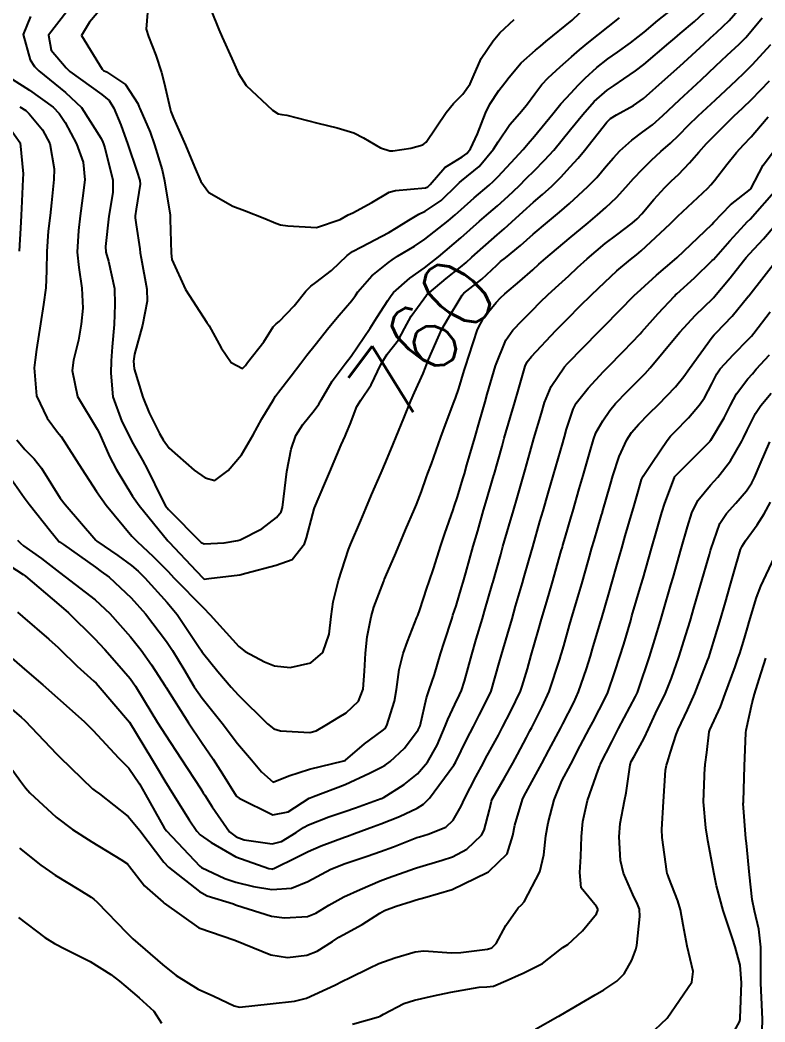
# Model space of a CAD drawing. Header units: metres. Extents: x 318500 to 325275, y 7408834 to 7428799.
# Drawn here: x 319714.2 to 319755.5, y 7411280 to 7411335.5 of the extents above; entities that cross this region are included whole.
import ezdxf
from ezdxf.enums import TextEntityAlignment as Align

# ---------------------------------------------------------------- set-up
doc = ezdxf.new("R2010")
doc.units = ezdxf.units.M
doc.header["$MEASUREMENT"] = 0
for name, color, linetype in [('Cotas', 45, 'Continuous'), ('Curvas de Nivel 1m', 11, 'Continuous'), ('Curvas de Nivel 5m', 15, 'Continuous')]:
    doc.layers.add(name, color=color, linetype=linetype)
doc.styles.add('Style-STANDARD', font='STANDARD.shx')

msp = doc.modelspace()

# ---------------------------------------------------------------- linework, layer by layer
at = {"layer": 'Curvas de Nivel 1m', "flags": 128}
for points, elevation in [([(319721.316, 7411336.632), (319721.179, 7411335.038), (319721.311, 7411334.632), (319721.727, 7411333.598), (319722.028, 7411332.621), (319722.176, 7411332.062), (319722.511, 7411330.613), (319722.555, 7411330.459), (319722.705, 7411330.09), (319723.355, 7411328.603), (319723.865, 7411327.405), (319724.217, 7411326.594), (319724.651, 7411325.975), (319725.984, 7411325.226), (319726.636, 7411324.977), (319727.766, 7411324.543), (319728.37, 7411324.276), (319728.627, 7411324.195), (319729.024, 7411324.128), (319730.625, 7411324.045), (319731.929, 7411324.491), (319732.38, 7411324.737), (319732.636, 7411324.862), (319733.679, 7411325.429), (319734.653, 7411325.997), (319735.003, 7411326.098), (319736.657, 7411326.235), (319736.791, 7411326.295), (319736.91, 7411326.426), (319737.725, 7411327.363), (319738.683, 7411327.953), (319738.947, 7411328.135), (319739.145, 7411328.393), (319739.535, 7411329.224), (319739.985, 7411330.381), (319740.226, 7411330.869), (319740.729, 7411331.627), (319741.053, 7411332.049), (319741.288, 7411332.365), (319741.954, 7411333.156), (319742.763, 7411333.866), (319743.029, 7411334.083), (319743.334, 7411334.342), (319744.782, 7411335.533), (319745.597, 7411336.308)], 756), ([(319714.78, 7411335.728), (319714.363, 7411334.726), (319714.749, 7411333.325), (319714.987, 7411332.96), (319715.229, 7411332.713), (319716.722, 7411331.522), (319717.592, 7411330.681), (319718.693, 7411328.976), (319718.789, 7411328.766), (319718.824, 7411328.668), (319718.893, 7411328.46), (319719.332, 7411326.66), (319719.334, 7411325.975), (319719.115, 7411324.663), (319718.929, 7411322.981), (319718.95, 7411322.665), (319719.088, 7411322.178), (319719.421, 7411320.657), (319719.447, 7411319.776), (319719.406, 7411318.657), (319719.305, 7411317.426), (319719.238, 7411316.659), (319719.218, 7411315.961), (319719.342, 7411314.657), (319719.831, 7411313.298), (319720.162, 7411312.645), (319720.263, 7411312.438), (319720.464, 7411312.059), (319720.979, 7411311.156), (319721.26, 7411310.628), (319722.042, 7411309), (319722.26, 7411308.612), (319722.417, 7411308.417), (319724.225, 7411306.592), (319724.389, 7411306.506), (319725.496, 7411306.573), (319726.255, 7411306.699), (319726.393, 7411306.741), (319727.59, 7411307.354), (319728.412, 7411307.972), (319728.66, 7411308.284), (319728.733, 7411308.527), (319728.912, 7411310.056), (319728.983, 7411310.525), (319729.218, 7411311.767), (319729.482, 7411312.52), (319729.869, 7411313.127), (319730.491, 7411313.892), (319730.75, 7411314.252), (319730.889, 7411314.504), (319731.485, 7411315.525), (319732.202, 7411316.485), (319732.534, 7411316.918), (319733.59, 7411318.464), (319733.971, 7411319.047), (319734.573, 7411319.999), (319734.75, 7411320.276), (319734.89, 7411320.447), (319735.79, 7411321.24), (319736.601, 7411321.815), (319736.955, 7411322.074), (319737.376, 7411322.419), (319738.621, 7411323.471), (319739.657, 7411324.385), (319740.174, 7411324.84), (319740.643, 7411325.244), (319741.241, 7411325.774), (319741.851, 7411326.358), (319742.254, 7411326.766), (319742.672, 7411327.18), (319743.26, 7411327.763), (319743.761, 7411328.334), (319744.702, 7411329.474), (319745.386, 7411330.31), (319746.008, 7411331.013), (319746.73, 7411331.654), (319747.107, 7411331.915), (319747.655, 7411332.281), (319748.3, 7411332.722), (319748.752, 7411333.063), (319750.139, 7411334.249), (319750.481, 7411334.538), (319750.778, 7411334.784), (319751.561, 7411335.455), (319752.376, 7411336.216)], 759), ([(319716.783, 7411336.015), (319715.772, 7411334.705), (319715.922, 7411333.867), (319716.743, 7411332.888), (319716.958, 7411332.688), (319718.721, 7411331.412), (319719.132, 7411331.08), (319719.398, 7411330.66), (319719.772, 7411329.725), (319720.171, 7411328.648), (319720.668, 7411327.166), (319720.831, 7411326.637), (319720.847, 7411326.447), (319720.636, 7411325.06), (319720.579, 7411324.692), (319720.571, 7411324.641), (319720.57, 7411324.582), (319720.626, 7411324.191), (319720.833, 7411322.858), (319720.856, 7411322.636), (319720.898, 7411322.343), (319721.218, 7411320.63), (319721.24, 7411319.96), (319720.982, 7411318.634), (319720.534, 7411317.019), (319720.483, 7411316.641), (319720.524, 7411316.214), (319721.006, 7411314.632), (319721.345, 7411313.769), (319721.919, 7411312.618), (319722.12, 7411312.269), (319722.462, 7411311.816), (319723.841, 7411310.596), (319724.444, 7411310.173), (319724.992, 7411310.032), (319725.728, 7411310.571), (319726.459, 7411311.448), (319727.116, 7411312.55), (319727.592, 7411313.435), (319728.248, 7411314.534), (319728.346, 7411314.688), (319728.506, 7411314.911), (319729.218, 7411315.825), (319729.747, 7411316.518), (319730.087, 7411316.962), (319730.54, 7411317.538), (319731.31, 7411318.499), (319731.875, 7411319.176), (319732.573, 7411319.998), (319732.772, 7411320.282), (319732.903, 7411320.475), (319733.686, 7411321.371), (319734.605, 7411322.098), (319734.812, 7411322.243), (319735.108, 7411322.445), (319736.042, 7411323.01), (319736.62, 7411323.403), (319737.915, 7411324.411), (319738.304, 7411324.736), (319738.64, 7411325.034), (319739.357, 7411325.682), (319740.183, 7411326.377), (319740.433, 7411326.604), (319740.667, 7411326.846), (319741.406, 7411327.636), (319742.065, 7411328.356), (319742.354, 7411328.693), (319742.697, 7411329.093), (319743.716, 7411330.335), (319744.159, 7411330.888), (319744.728, 7411331.511), (319745.125, 7411331.923), (319745.508, 7411332.308), (319746.147, 7411332.901), (319746.756, 7411333.384), (319747.289, 7411333.758), (319748.018, 7411334.278), (319748.449, 7411334.599), (319748.779, 7411334.871), (319749.54, 7411335.507), (319750.47, 7411336.245)], 758), ([(319718.786, 7411336.28), (319718.039, 7411335.416), (319717.601, 7411334.682), (319718.742, 7411332.82), (319718.82, 7411332.748), (319718.98, 7411332.666), (319720.041, 7411331.962), (319720.714, 7411330.91), (319720.788, 7411330.716), (319720.824, 7411330.638), (319721.396, 7411329.328), (319721.647, 7411328.626), (319722.06, 7411327.228), (319722.207, 7411326.617), (319722.511, 7411324.733), (319722.521, 7411324.612), (319722.52, 7411324.503), (319722.564, 7411322.611), (319722.605, 7411322.265), (319723.36, 7411320.602), (319724.553, 7411318.781), (319724.681, 7411318.588), (319725.338, 7411317.378), (319725.899, 7411316.569), (319726.525, 7411316.233), (319726.694, 7411316.391), (319726.804, 7411316.556), (319727.701, 7411317.702), (319728.221, 7411318.535), (319728.384, 7411318.701), (319728.555, 7411318.836), (319729.382, 7411319.708), (319730.032, 7411320.515), (319730.301, 7411320.796), (319730.587, 7411320.986), (319731.445, 7411321.65), (319732.317, 7411322.484), (319732.612, 7411322.703), (319733.112, 7411322.969), (319734.623, 7411323.768), (319735.058, 7411324.014), (319735.731, 7411324.439), (319736.297, 7411324.771), (319736.638, 7411324.941), (319737.522, 7411325.542), (319738.414, 7411326.404), (319738.537, 7411326.526), (319738.663, 7411326.618), (319739.641, 7411327.42), (319740.435, 7411328.374), (319740.694, 7411328.788), (319741.326, 7411329.742), (319741.862, 7411330.358), (319742.261, 7411330.811), (319742.726, 7411331.447), (319743.114, 7411331.965), (319743.453, 7411332.339), (319744.127, 7411332.951), (319744.758, 7411333.501), (319745.194, 7411333.883), (319745.701, 7411334.306), (319746.783, 7411335.167), (319747.414, 7411335.66)], 757), ([(319714.183, 7411330.728), (319714.507, 7411330.522), (319714.706, 7411330.34), (319715.447, 7411329.459), (319715.839, 7411328.703), (319716.081, 7411327.287), (319716.065, 7411326.699), (319715.932, 7411325.409), (319715.858, 7411324.702), (319715.76, 7411323.841), (319715.671, 7411322.704), (319715.661, 7411321.637), (319715.615, 7411320.704), (319715.489, 7411319.783), (319715.33, 7411318.708), (319715.107, 7411317.282), (319715.027, 7411316.713), (319714.976, 7411316.26), (319715.105, 7411314.711), (319715.7, 7411313.483), (319716.275, 7411312.693), (319716.365, 7411312.588), (319716.468, 7411312.452), (319717.616, 7411310.678), (319718.431, 7411309.42), (319718.971, 7411308.662), (319720.394, 7411306.932), (319720.682, 7411306.636), (319721.566, 7411305.806), (319722.374, 7411304.997), (319722.742, 7411304.606), (319724.346, 7411302.981), (319724.729, 7411302.584), (319726.314, 7411300.826), (319726.663, 7411300.555), (319727.747, 7411299.98), (319728.302, 7411299.751), (319729.16, 7411299.663), (319730.304, 7411299.912), (319730.976, 7411300.5), (319731.32, 7411301.5), (319731.427, 7411302.494), (319731.548, 7411303.296), (319731.83, 7411304.488), (319732.387, 7411306.193), (319732.502, 7411306.478), (319733.073, 7411307.807), (319733.348, 7411308.466), (319733.66, 7411309.233), (319734.194, 7411310.454), (319734.456, 7411311.056), (319734.869, 7411312.043), (319735.034, 7411312.444), (319735.453, 7411313.472), (319735.854, 7411314.436), (319736.051, 7411314.891), (319736.523, 7411315.949), (319736.664, 7411316.292), (319736.715, 7411316.427), (319736.828, 7411316.721), (319737.561, 7411318.415), (319737.935, 7411319.033), (319738.576, 7411320.108), (319738.682, 7411320.295), (319738.783, 7411320.397), (319739.789, 7411321.185), (319740.604, 7411321.949), (319740.82, 7411322.154), (319741.085, 7411322.365), (319741.931, 7411323.043), (319742.623, 7411323.662), (319743.41, 7411324.338), (319744.083, 7411324.883), (319744.646, 7411325.374), (319745.142, 7411325.823), (319745.663, 7411326.305), (319746.15, 7411326.815), (319746.677, 7411327.433), (319747.074, 7411327.896), (319747.432, 7411328.283), (319748.086, 7411328.886), (319748.706, 7411329.333), (319749.239, 7411329.735), (319749.804, 7411330.254), (319750.729, 7411331.11), (319751.931, 7411332.222), (319752.752, 7411332.992), (319753.377, 7411333.588), (319754.031, 7411334.197), (319754.402, 7411334.567), (319754.782, 7411335.011), (319755.309, 7411335.665)], 761), ([(319714.016, 7411312.277), (319714.46, 7411311.741), (319714.969, 7411311.226), (319715.375, 7411310.706), (319716.425, 7411309.05), (319716.692, 7411308.687), (319718.391, 7411306.724), (319718.45, 7411306.669), (319719.605, 7411305.875), (319720.377, 7411305.316), (319720.745, 7411305.006), (319721.108, 7411304.629), (319722.35, 7411303.27), (319722.896, 7411302.604), (319724.127, 7411300.777), (319724.246, 7411300.591), (319724.27, 7411300.551), (319724.309, 7411300.491), (319725.158, 7411299.436), (319725.888, 7411298.566), (319726.284, 7411298.144), (319727.906, 7411296.535), (319728.256, 7411296.267), (319728.634, 7411296.147), (319730.253, 7411296.065), (319730.604, 7411296.155), (319731.201, 7411296.496), (319731.851, 7411296.901), (319732.27, 7411297.144), (319732.946, 7411297.804), (319733.198, 7411298.466), (319733.288, 7411299.453), (319733.341, 7411300.465), (319733.429, 7411301.358), (319733.641, 7411302.46), (319733.796, 7411303.01), (319734.344, 7411304.45), (319734.371, 7411304.517), (319734.953, 7411305.875), (319735.193, 7411306.442), (319735.549, 7411307.292), (319736.043, 7411308.434), (319736.156, 7411308.701), (319736.435, 7411309.406), (319736.701, 7411310.171), (319736.792, 7411310.425), (319736.983, 7411310.95), (319737.5, 7411312.415), (319737.761, 7411313.13), (319738.248, 7411314.404), (319738.32, 7411314.586), (319738.511, 7411315.126), (319738.81, 7411316.112), (319738.896, 7411316.395), (319739.056, 7411316.913), (319739.543, 7411318.385), (319739.887, 7411319.053), (319740.573, 7411319.886), (319740.808, 7411320.136), (319741.062, 7411320.365), (319741.882, 7411321.065), (319742.6, 7411321.692), (319742.946, 7411322.003), (319743.329, 7411322.339), (319744.621, 7411323.431), (319745.678, 7411324.304), (319746.192, 7411324.742), (319746.643, 7411325.142), (319747.235, 7411325.701), (319747.758, 7411326.279), (319748.181, 7411326.761), (319748.675, 7411327.278), (319749.173, 7411327.772), (319749.697, 7411328.255), (319750.228, 7411328.716), (319750.704, 7411329.161), (319751.239, 7411329.705), (319751.768, 7411330.224), (319752.729, 7411331.122), (319753.296, 7411331.642), (319753.884, 7411332.199), (319754.324, 7411332.616), (319754.753, 7411333.044), (319755.798, 7411334.175)], 762), ([(319713.259, 7411310.738), (319714.425, 7411309.078), (319714.694, 7411308.716), (319715.898, 7411307.198), (319716.307, 7411306.691), (319716.351, 7411306.652), (319716.389, 7411306.623), (319716.601, 7411306.474), (319718.375, 7411305.214), (319718.697, 7411304.989), (319719.127, 7411304.659), (319720.353, 7411303.521), (319721.152, 7411302.628), (319722.317, 7411301.104), (319722.649, 7411300.607), (319723.266, 7411299.566), (319723.841, 7411298.594), (319724.281, 7411297.966), (319725.394, 7411296.573), (319726.243, 7411295.457), (319727.028, 7411294.548), (319727.567, 7411293.883), (319728.218, 7411293.314), (319729.09, 7411293.653), (319730.225, 7411294.026), (319732.126, 7411294.482), (319732.198, 7411294.513), (319732.231, 7411294.533), (319733.281, 7411295.428), (319734.255, 7411296.149), (319734.417, 7411296.289), (319734.514, 7411296.447), (319734.934, 7411297.79), (319735.058, 7411298.442), (319735.193, 7411299.549), (319735.414, 7411300.439), (319735.654, 7411301.103), (319736.18, 7411302.432), (319736.228, 7411302.544), (319736.346, 7411302.86), (319736.737, 7411304.052), (319736.857, 7411304.423), (319737.095, 7411305.137), (319737.503, 7411306.413), (319737.727, 7411307.083), (319738.19, 7411308.403), (319738.251, 7411308.574), (319738.431, 7411309.112), (319738.73, 7411310.112), (319738.814, 7411310.395), (319738.956, 7411310.893), (319739.388, 7411312.386), (319739.631, 7411313.234), (319739.959, 7411314.378), (319740.081, 7411314.802), (319740.53, 7411316.37), (319741.108, 7411317.801), (319741.493, 7411318.361), (319742.019, 7411318.895), (319742.567, 7411319.451), (319743.013, 7411319.904), (319743.46, 7411320.337), (319744.047, 7411320.869), (319744.596, 7411321.367), (319745.09, 7411321.826), (319745.611, 7411322.305), (319746.619, 7411323.147), (319747.267, 7411323.64), (319748.114, 7411324.275), (319748.388, 7411324.518), (319748.638, 7411324.798), (319749.31, 7411325.6), (319749.92, 7411326.251), (319750.292, 7411326.619), (319750.671, 7411326.981), (319751.293, 7411327.619), (319751.802, 7411328.223), (319752.22, 7411328.695), (319752.704, 7411329.175), (319753.23, 7411329.687), (319753.75, 7411330.2), (319754.249, 7411330.67), (319754.73, 7411331.141), (319755.724, 7411332.175)], 763), ([(319714.058, 7411306.725), (319714.211, 7411306.545), (319714.387, 7411306.408), (319715.375, 7411305.7), (319716.372, 7411304.931), (319716.691, 7411304.687), (319718.351, 7411303.413), (319719.172, 7411302.658), (319720.321, 7411301.369), (319720.906, 7411300.631), (319721.487, 7411299.807), (319722.258, 7411298.61), (319722.289, 7411298.559), (319723.533, 7411296.597), (319724.244, 7411295.531), (319724.887, 7411294.58), (319725.417, 7411293.767), (319726.177, 7411292.56), (319726.209, 7411292.522), (319726.339, 7411292.427), (319728.195, 7411291.503), (319729.051, 7411291.668), (319730.209, 7411292.417), (319730.273, 7411292.445), (319730.449, 7411292.506), (319732.217, 7411293.175), (319733.564, 7411293.8), (319734.227, 7411294.135), (319734.427, 7411294.249), (319734.696, 7411294.445), (319735.49, 7411295.188), (319736.257, 7411296.208), (319736.336, 7411296.351), (319736.364, 7411296.428), (319736.722, 7411297.985), (319736.861, 7411298.421), (319737.153, 7411299.272), (319737.494, 7411300.412), (319737.689, 7411301.04), (319738.129, 7411302.403), (319738.182, 7411302.562), (319738.35, 7411303.077), (319738.663, 7411304.098), (319738.745, 7411304.394), (319738.894, 7411304.911), (319739.309, 7411306.386), (319739.551, 7411307.234), (319739.879, 7411308.378), (319740.002, 7411308.801), (319740.449, 7411310.317), (319740.464, 7411310.356), (319740.906, 7411311.925), (319741.026, 7411312.364), (319741.355, 7411313.494), (319741.605, 7411314.359), (319741.81, 7411315.058), (319742.187, 7411316.353), (319742.295, 7411316.59), (319742.535, 7411316.899), (319743.886, 7411318.33), (319744.213, 7411318.667), (319744.561, 7411319.02), (319745.208, 7411319.673), (319745.85, 7411320.301), (319746.222, 7411320.659), (319746.591, 7411321.011), (319747.252, 7411321.632), (319748.026, 7411322.276), (319748.357, 7411322.529), (319748.615, 7411322.739), (319750.222, 7411324.246), (319750.423, 7411324.454), (319750.636, 7411324.673), (319752.298, 7411326.215), (319752.473, 7411326.403), (319752.666, 7411326.636), (319753.355, 7411327.528), (319753.886, 7411328.198), (319754.273, 7411328.617), (319754.703, 7411329.063), (319755.225, 7411329.67), (319755.649, 7411330.176)], 764), ([(319713.581, 7411329.619), (319714.199, 7411328.727), (319714.369, 7411327.02), (319714.352, 7411326.725), (319714.271, 7411325.09), (319714.255, 7411324.726), (319714.245, 7411324.345), (319714.152, 7411322.727)], 762), ([(319714.045, 7411302.724), (319714.337, 7411302.495), (319715.787, 7411301.229), (319716.311, 7411300.763), (319716.387, 7411300.689), (319717.351, 7411299.73), (319718.292, 7411298.909), (319718.416, 7411298.792), (319718.521, 7411298.667), (319720.26, 7411296.64), (319721.483, 7411294.621), (319721.76, 7411294.151), (319722.218, 7411293.375), (319722.692, 7411292.605), (319723.562, 7411291.223), (319723.991, 7411290.592), (319724.177, 7411290.398), (319724.787, 7411289.964), (319726.159, 7411289.174), (319727.988, 7411288.532), (319728.119, 7411288.499), (319728.15, 7411288.495), (319728.181, 7411288.498), (319728.253, 7411288.529), (319729.527, 7411289.149), (319730.164, 7411289.472), (319730.888, 7411289.781), (319732.177, 7411290.267), (319732.332, 7411290.324), (319732.728, 7411290.472), (319733.787, 7411290.855), (319734.188, 7411290.991), (319735.228, 7411291.406), (319736.202, 7411291.868), (319736.549, 7411292.081), (319736.879, 7411292.42), (319738.229, 7411294.252), (319738.318, 7411294.399), (319738.956, 7411295.683), (319739.315, 7411296.384), (319739.631, 7411297.018), (319740.29, 7411298.338), (319740.301, 7411298.358), (319740.746, 7411299.925), (319740.87, 7411300.364), (319741.201, 7411301.487), (319741.453, 7411302.359), (319741.653, 7411303.054), (319742.025, 7411304.353), (319742.104, 7411304.621), (319742.382, 7411305.591), (319742.6, 7411306.347), (319743.003, 7411307.749), (319743.171, 7411308.339), (319743.454, 7411309.315), (319743.744, 7411310.331), (319744.263, 7411312.118), (319744.322, 7411312.322), (319744.355, 7411312.438), (319744.478, 7411312.859), (319744.839, 7411313.971), (319745.016, 7411314.312), (319745.672, 7411315.143), (319746.527, 7411316.065), (319746.637, 7411316.18), (319746.744, 7411316.288), (319747.623, 7411317.195), (319748.549, 7411318.155), (319748.653, 7411318.268), (319749.544, 7411319.276), (319750.451, 7411320.242), (319750.517, 7411320.305), (319750.582, 7411320.362), (319751.57, 7411321.251), (319752.55, 7411322.211), (319752.611, 7411322.276), (319753.522, 7411323.306), (319754.326, 7411324.193), (319754.484, 7411324.349), (319754.643, 7411324.511), (319756.099, 7411326.168)], 766), ([(319713.746, 7411300.17), (319714.3, 7411299.692), (319714.825, 7411299.242), (319715.455, 7411298.703), (319716.279, 7411297.986), (319717.756, 7411296.675), (319718.253, 7411296.175), (319719.642, 7411294.649), (319719.949, 7411294.366), (319720.224, 7411294.081), (319720.809, 7411293.224), (319721.152, 7411292.626), (319722.182, 7411290.774), (319722.301, 7411290.609), (319724.151, 7411288.662), (319724.243, 7411288.589), (319725.545, 7411287.97), (319726.142, 7411287.762), (319727.125, 7411287.531), (319728.138, 7411287.364), (319729.227, 7411287.432), (319730.143, 7411287.812), (319731.417, 7411288.491), (319731.938, 7411288.699), (319732.154, 7411288.775), (319733.421, 7411289.201), (319734.165, 7411289.469), (319734.879, 7411289.734), (319736.177, 7411290.239), (319736.319, 7411290.287), (319736.805, 7411290.421), (319737.779, 7411290.814), (319738.192, 7411291.201), (319738.627, 7411291.971), (319738.827, 7411292.391), (319739.44, 7411293.599), (319739.866, 7411294.375), (319739.992, 7411294.615), (319740.241, 7411295.078), (319740.701, 7411295.918), (319740.931, 7411296.363), (319741.383, 7411297.249), (319741.92, 7411298.354), (319742.024, 7411298.621), (319742.302, 7411299.591), (319742.52, 7411300.347), (319742.923, 7411301.749), (319743.091, 7411302.339), (319743.376, 7411303.313), (319743.669, 7411304.331), (319744.183, 7411306.118), (319744.243, 7411306.322), (319744.275, 7411306.438), (319744.398, 7411306.859), (319744.727, 7411308.003), (319744.817, 7411308.314), (319745.179, 7411309.569), (319745.391, 7411310.306), (319745.758, 7411311.596), (319745.962, 7411312.298), (319746.105, 7411312.666), (319746.486, 7411313.336), (319746.874, 7411313.907), (319747.192, 7411314.283), (319747.839, 7411314.948), (319748.521, 7411315.645), (319748.831, 7411315.96), (319749.11, 7411316.261), (319750.548, 7411317.993), (319750.754, 7411318.237), (319751.611, 7411319.177), (319752.578, 7411320.109), (319752.631, 7411320.158), (319752.673, 7411320.209), (319753.546, 7411321.25), (319754.279, 7411322.193), (319754.43, 7411322.375), (319754.616, 7411322.577), (319755.387, 7411323.42), (319756.028, 7411324.169)], 767), ([(319713.118, 7411297.896), (319714.263, 7411296.914), (319714.467, 7411296.717), (319716.233, 7411294.859), (319716.401, 7411294.688), (319718.213, 7411292.944), (319718.363, 7411292.82), (319718.596, 7411292.664), (319720.191, 7411291.405), (319720.828, 7411290.63), (319722.154, 7411288.876), (319722.414, 7411288.607), (319724.137, 7411287.244), (319724.565, 7411287.014), (319726.013, 7411286.562), (319726.129, 7411286.521), (319726.196, 7411286.492), (319728.12, 7411285.885), (319728.846, 7411285.795), (319730.12, 7411285.875), (319730.582, 7411286.045), (319731.304, 7411286.492), (319732.135, 7411286.948), (319733.042, 7411287.369), (319734.144, 7411287.84), (319734.583, 7411288.009), (319735.789, 7411288.434), (319736.056, 7411288.526), (319736.152, 7411288.561), (319737.586, 7411288.981), (319738.162, 7411289.173), (319738.954, 7411289.602), (319739.76, 7411290.376), (319739.905, 7411290.653), (319740.201, 7411291.777), (319740.314, 7411292.264), (319740.357, 7411292.369), (319741.031, 7411293.552), (319741.491, 7411294.357), (319741.752, 7411294.84), (319742.251, 7411295.779), (319742.448, 7411296.156), (319742.546, 7411296.346), (319743.13, 7411297.485), (319743.508, 7411298.332), (319744.101, 7411300.116), (319744.163, 7411300.322), (319744.195, 7411300.438), (319744.318, 7411300.859), (319744.647, 7411302.003), (319744.738, 7411302.314), (319745.105, 7411303.562), (319745.321, 7411304.306), (319745.685, 7411305.602), (319745.884, 7411306.298), (319745.997, 7411306.695), (319746.417, 7411308.11), (319746.459, 7411308.25), (319746.47, 7411308.289), (319746.908, 7411309.82), (319747.04, 7411310.284), (319747.391, 7411311.35), (319747.81, 7411312.277), (319748.072, 7411312.678), (319748.483, 7411313.143), (319749.041, 7411313.712), (319749.584, 7411314.254), (319750.04, 7411314.714), (319750.514, 7411315.204), (319750.977, 7411315.779), (319751.288, 7411316.229), (319752.548, 7411317.966), (319752.657, 7411318.101), (319752.767, 7411318.208), (319753.643, 7411319.125), (319754.526, 7411320.191), (319754.549, 7411320.222), (319754.581, 7411320.261), (319755.428, 7411321.347), (319756.074, 7411322.168)], 768), ([(319713.649, 7411294.153), (319714.216, 7411293.363), (319714.49, 7411292.993), (319714.743, 7411292.712), (319716.19, 7411291.378), (319717.106, 7411290.681), (319718.17, 7411289.998), (319719.773, 7411289.029), (319720.152, 7411288.775), (319720.268, 7411288.638), (319721.085, 7411287.571), (319722.13, 7411286.657), (319722.186, 7411286.609), (319724.11, 7411285.231), (319726.1, 7411284.56), (319728.088, 7411283.739), (319729.014, 7411283.592), (319730.088, 7411283.716), (319730.653, 7411283.94), (319731.499, 7411284.489), (319731.865, 7411284.722), (319732.106, 7411284.855), (319733.157, 7411285.422), (319734.124, 7411286.043), (319734.385, 7411286.189), (319735.033, 7411286.441), (319735.865, 7411286.701), (319736.134, 7411286.783), (319736.63, 7411286.917), (319738.14, 7411287.361), (319740.084, 7411288.306), (319740.15, 7411288.341), (319740.168, 7411288.352), (319740.195, 7411288.37), (319741.18, 7411289.345), (319741.501, 7411290.357), (319741.612, 7411290.933), (319742.025, 7411292.352), (319742.083, 7411292.479), (319742.214, 7411292.715), (319743.103, 7411294.337), (319743.496, 7411295.076), (319744.149, 7411296.322), (319744.187, 7411296.396), (319744.263, 7411296.541), (319744.877, 7411297.715), (319745.145, 7411298.307), (319745.584, 7411299.582), (319745.801, 7411300.298), (319745.917, 7411300.695), (319746.337, 7411302.11), (319746.378, 7411302.251), (319746.39, 7411302.289), (319746.831, 7411303.817), (319746.964, 7411304.284), (319747.278, 7411305.384), (319747.534, 7411306.279), (319747.727, 7411306.949), (319748.109, 7411308.273), (319748.179, 7411308.517), (319748.437, 7411309.419), (319748.634, 7411310.08), (319748.722, 7411310.266), (319749.236, 7411311.036), (319750.049, 7411312.246), (319750.243, 7411312.474), (319750.477, 7411312.712), (319751.223, 7411313.495), (319751.847, 7411314.22), (319752.115, 7411314.606), (319752.517, 7411315.376), (319752.799, 7411315.934), (319752.989, 7411316.205), (319753.727, 7411317.009), (319754.555, 7411317.851), (319754.718, 7411318.027), (319754.855, 7411318.186), (319755.765, 7411319.365)], 769), ([(319732.618, 7411279.894), (319734.048, 7411280.311), (319734.149, 7411280.348), (319734.332, 7411280.447), (319735.452, 7411281.04), (319736.058, 7411281.235), (319737.111, 7411281.465), (319738.063, 7411281.681), (319739.634, 7411281.945), (319740.066, 7411281.968), (319740.426, 7411282.007), (319741.245, 7411282.358), (319741.807, 7411282.62), (319742.076, 7411282.735), (319743.149, 7411283.269), (319744.095, 7411284.013), (319744.272, 7411284.143), (319744.537, 7411284.313), (319745.35, 7411285.063), (319746.126, 7411286.021), (319746.207, 7411286.211), (319746.203, 7411286.289), (319746.131, 7411286.414), (319745.293, 7411287.454), (319745.219, 7411288.304), (319745.275, 7411289.192), (319745.295, 7411290.303), (319745.369, 7411291.126), (319745.629, 7411292.299), (319746.227, 7411293.982), (319746.312, 7411294.206), (319746.346, 7411294.289), (319746.985, 7411295.547), (319747.362, 7411296.279), (319747.671, 7411296.874), (319748.287, 7411298.049), (319748.363, 7411298.195), (319748.397, 7411298.268), (319748.459, 7411298.435), (319749.065, 7411300.259), (319749.365, 7411301.214), (319749.677, 7411302.25), (319749.831, 7411302.765), (319750.253, 7411304.242), (319750.374, 7411304.655), (319750.82, 7411306.234), (319751.176, 7411307.461), (319751.408, 7411308.225), (319751.741, 7411308.909), (319752.443, 7411309.76), (319752.662, 7411309.993), (319752.86, 7411310.206), (319753.554, 7411311.104), (319754.188, 7411312.193), (319754.281, 7411312.384), (319754.479, 7411312.808), (319754.936, 7411313.74), (319755.232, 7411314.179), (319755.815, 7411314.866)], 771), ([(319742.748, 7411279.631), (319743.998, 7411280.321), (319744.05, 7411280.352), (319744.14, 7411280.408), (319746.062, 7411281.528), (319746.545, 7411281.806), (319747.266, 7411282.278), (319747.664, 7411282.687), (319748.088, 7411283.438), (319748.322, 7411284.041), (319748.368, 7411284.266), (319748.53, 7411285.858), (319748.508, 7411286.264), (319748.413, 7411286.546), (319748.138, 7411287.091), (319747.623, 7411288.275), (319747.469, 7411288.968), (319747.398, 7411290.278), (319747.447, 7411291.022), (319747.688, 7411292.275), (319747.771, 7411292.718), (319748.002, 7411294.272), (319748.059, 7411294.445), (319748.238, 7411294.772), (319748.772, 7411295.743), (319749.009, 7411296.259), (319749.41, 7411297.115), (319749.962, 7411298.245), (319750.298, 7411299.071), (319750.702, 7411300.234), (319751.092, 7411301.465), (319751.32, 7411302.225), (319751.55, 7411303.024), (319751.896, 7411304.217), (319752.387, 7411305.92), (319752.453, 7411306.146), (319752.471, 7411306.209), (319752.976, 7411307.64), (319753.339, 7411308.201), (319753.858, 7411308.766), (319754.439, 7411309.443), (319754.742, 7411309.889), (319754.893, 7411310.183), (319755.211, 7411310.932), (319755.739, 7411312.171)], 772), ([(319749.025, 7411279.265), (319750.05, 7411280.24), (319751.412, 7411282.22), (319751.483, 7411282.815), (319751.151, 7411284.224), (319750.941, 7411285.404), (319750.785, 7411286.23), (319750.639, 7411286.736), (319750.148, 7411288.006), (319750.081, 7411288.173), (319750.055, 7411288.241), (319750.029, 7411288.365), (319749.765, 7411290.246), (319749.756, 7411290.677), (319749.84, 7411292.246), (319749.953, 7411293.97), (319750.006, 7411294.243), (319750.061, 7411294.414), (319750.241, 7411294.962), (319750.544, 7411295.948), (319750.651, 7411296.234), (319751.184, 7411297.319), (319751.589, 7411298.221), (319752.309, 7411300.078), (319752.355, 7411300.21), (319752.816, 7411301.722), (319752.961, 7411302.204), (319753.273, 7411303.284), (319753.542, 7411304.198), (319753.728, 7411304.845), (319754.11, 7411306.193), (319754.196, 7411306.389), (319754.397, 7411306.683), (319755.034, 7411307.558), (319755.422, 7411308.175), (319755.779, 7411308.82)], 773), ([(319753.392, 7411278.834), (319754.048, 7411280.027), (319754.085, 7411280.154), (319754.087, 7411280.189), (319754.089, 7411280.228), (319754.167, 7411282.189), (319754.085, 7411283.172), (319753.811, 7411284.193), (319753.662, 7411284.639), (319753.156, 7411286.2), (319752.787, 7411287.56), (319752.653, 7411288.205), (319752.306, 7411290.08), (319752.281, 7411290.209), (319752.188, 7411290.771), (319752.071, 7411292.212), (319752.134, 7411294.116), (319752.15, 7411294.211), (319752.158, 7411294.284), (319752.241, 7411294.947), (319752.372, 7411296.095), (319752.411, 7411296.208), (319752.998, 7411297.484), (319753.27, 7411298.2), (319753.808, 7411299.698), (319753.992, 7411300.193), (319754.073, 7411300.434), (319754.327, 7411301.291), (319754.534, 7411301.99), (319754.595, 7411302.186), (319755.001, 7411303.54), (319755.24, 7411304.177), (319755.988, 7411305.768)], 774), ([(319714.116, 7411285.819), (319715.563, 7411284.698), (319716.095, 7411284.366), (319716.722, 7411284.053), (319718.08, 7411283.367), (319719.231, 7411282.653), (319719.708, 7411282.287), (319720.063, 7411281.989), (319720.791, 7411281.363), (319721.607, 7411280.617), (319722.04, 7411279.949)], 771)]:
    msp.add_lwpolyline(points, dxfattribs=dict(at, elevation=elevation))
at = {"layer": 'Curvas de Nivel 5m', "flags": 128}
for points, elevation in [([(319712.982, 7411332.746), (319714.724, 7411331.647), (319716.038, 7411330.7), (319716.367, 7411330.355), (319716.702, 7411329.858), (319717.331, 7411328.684), (319717.688, 7411327.666), (319717.777, 7411326.679), (319717.658, 7411325.667), (319717.524, 7411324.681), (319717.427, 7411323.876), (319717.359, 7411322.683), (319717.45, 7411321.828), (319717.62, 7411320.68), (319717.669, 7411319.574), (319717.589, 7411318.68), (319717.426, 7411317.797), (319717.161, 7411316.684), (319717.083, 7411316.123), (319717.37, 7411314.681), (319718.473, 7411312.869), (319718.582, 7411312.668), (319719.157, 7411311.36), (319719.527, 7411310.654), (319720.428, 7411309.153), (319720.791, 7411308.634), (319722.391, 7411306.685), (319722.458, 7411306.609), (319723.952, 7411305.016), (319724.352, 7411304.59), (319724.37, 7411304.575), (319724.405, 7411304.554), (319724.664, 7411304.586), (319726.372, 7411304.805), (319726.71, 7411304.891), (319728.378, 7411305.328), (319729.264, 7411305.638), (319729.953, 7411306.514), (319730.07, 7411306.838), (319730.415, 7411308.181), (319730.484, 7411308.444), (319730.507, 7411308.509), (319731.083, 7411309.858), (319731.353, 7411310.496), (319731.978, 7411312.001), (319732.209, 7411312.484), (319732.291, 7411312.665), (319732.48, 7411313.152), (319732.851, 7411314.118), (319733.073, 7411314.471), (319733.65, 7411315.325), (319734.187, 7411316.455), (319734.536, 7411317.016), (319735.168, 7411317.819), (319735.489, 7411318.441), (319735.863, 7411319.134), (319736.575, 7411320.097), (319736.72, 7411320.285), (319736.86, 7411320.426), (319737.796, 7411321.207), (319738.602, 7411321.845), (319738.906, 7411322.095), (319739.23, 7411322.391), (319740.623, 7411323.627), (319741.02, 7411323.973), (319741.452, 7411324.362), (319742.067, 7411324.928), (319742.646, 7411325.441), (319743.135, 7411325.86), (319743.663, 7411326.335), (319744.16, 7411326.835), (319744.676, 7411327.399), (319745.113, 7411327.884), (319745.469, 7411328.308), (319746.706, 7411329.884), (319746.913, 7411330.083), (319747.24, 7411330.285), (319748.193, 7411330.807), (319748.729, 7411331.191), (319749.941, 7411332.252), (319750.751, 7411332.982), (319752.095, 7411334.22), (319752.449, 7411334.541), (319752.779, 7411334.837), (319753.479, 7411335.514), (319754.069, 7411336.197)], 760), ([(319724.785, 7411336.06), (319725.201, 7411335.01), (319725.39, 7411334.581), (319725.92, 7411333.405), (319726.297, 7411332.567), (319726.73, 7411331.91), (319728.183, 7411330.538), (319728.505, 7411330.33), (319728.708, 7411330.303), (319728.971, 7411330.264), (319730.703, 7411329.813), (319731.771, 7411329.564), (319732.698, 7411329.277), (319733.228, 7411329.005), (319734.17, 7411328.458), (319734.688, 7411328.29), (319734.856, 7411328.28), (319735.843, 7411328.438), (319736.51, 7411328.613), (319736.693, 7411328.769), (319737.797, 7411330.414), (319738.205, 7411330.92), (319738.725, 7411331.429), (319739.128, 7411332.001), (319739.306, 7411332.392), (319739.742, 7411333.398), (319740.401, 7411334.376), (319740.775, 7411334.829), (319741.573, 7411335.571)], 755), ([(319713.205, 7411305.564), (319714.371, 7411304.813), (319714.428, 7411304.776), (319714.5, 7411304.718), (319716.347, 7411303.146), (319716.874, 7411302.685), (319718.319, 7411301.273), (319718.885, 7411300.661), (319719.55, 7411299.899), (319720.294, 7411299.05), (319720.471, 7411298.817), (319720.59, 7411298.635), (319721.078, 7411297.828), (319721.818, 7411296.617), (319722.25, 7411295.929), (319723.121, 7411294.601), (319724.213, 7411292.938), (319724.35, 7411292.726), (319724.437, 7411292.587), (319724.84, 7411291.941), (319725.795, 7411290.566), (319726.176, 7411290.272), (319726.621, 7411290.106), (319728.17, 7411289.885), (319728.685, 7411290.013), (319729.496, 7411290.517), (319729.907, 7411290.79), (319730.186, 7411290.943), (319731.308, 7411291.379), (319732.198, 7411291.688), (319732.784, 7411291.888), (319734.209, 7411292.395), (319734.25, 7411292.409), (319734.316, 7411292.449), (319735.47, 7411293.185), (319736.223, 7411293.778), (319736.764, 7411294.422), (319737.299, 7411295.359), (319737.745, 7411296.408), (319737.891, 7411296.78), (319738.278, 7411297.611), (319738.543, 7411298.139), (319738.648, 7411298.395), (319738.814, 7411298.911), (319739.229, 7411300.386), (319739.473, 7411301.232), (319739.81, 7411302.378), (319739.932, 7411302.791), (319740.369, 7411304.316), (319740.384, 7411304.356), (319740.826, 7411305.925), (319740.95, 7411306.364), (319741.277, 7411307.491), (319741.529, 7411308.359), (319741.733, 7411309.054), (319742.105, 7411310.353), (319742.183, 7411310.622), (319742.463, 7411311.62), (319742.67, 7411312.347), (319743.082, 7411313.75), (319743.251, 7411314.339), (319743.616, 7411315.231), (319744.356, 7411316.323), (319744.532, 7411316.513), (319746.285, 7411318.294), (319746.416, 7411318.428), (319746.554, 7411318.566), (319747.408, 7411319.441), (319748.229, 7411320.274), (319748.408, 7411320.447), (319748.585, 7411320.606), (319749.457, 7411321.397), (319750.454, 7411322.242), (319750.611, 7411322.377), (319752.525, 7411324.212), (319752.641, 7411324.338), (319753.561, 7411325.291), (319754.66, 7411326.163), (319754.682, 7411326.19), (319755.371, 7411327.488), (319755.885, 7411328.172)], 765), ([(319714.164, 7411289.649), (319715.352, 7411288.702), (319715.822, 7411288.37), (319716.145, 7411288.162), (319717.452, 7411287.361), (319718.133, 7411286.94), (319718.289, 7411286.825), (319718.471, 7411286.665), (319720.105, 7411284.969), (319720.441, 7411284.635), (319722.079, 7411283.207), (319722.852, 7411282.602), (319724.063, 7411281.845), (319724.94, 7411281.458), (319726.054, 7411280.913), (319726.345, 7411280.848), (319728.055, 7411281.026), (319729.393, 7411281.18), (319730.058, 7411281.342), (319731.645, 7411282.066), (319732.068, 7411282.287), (319732.445, 7411282.474), (319733.53, 7411283.007), (319734.082, 7411283.256), (319734.958, 7411283.57), (319736.092, 7411283.91), (319736.561, 7411283.955), (319738.092, 7411283.858), (319738.612, 7411283.872), (319740.095, 7411284.052), (319740.331, 7411284.133), (319740.578, 7411284.365), (319741.105, 7411285.37), (319741.802, 7411286.353), (319741.979, 7411286.505), (319742.133, 7411286.684), (319742.987, 7411288.337), (319743.21, 7411289.289), (319743.327, 7411290.333), (319743.462, 7411291.06), (319743.782, 7411292.326), (319744.221, 7411293.377), (319744.715, 7411294.313), (319745.237, 7411295.313), (319745.747, 7411296.298), (319745.925, 7411296.635), (319746.275, 7411297.308), (319746.616, 7411297.955), (319746.764, 7411298.285), (319747.157, 7411299.426), (319747.432, 7411300.279), (319747.641, 7411300.956), (319748.028, 7411302.273), (319748.1, 7411302.516), (319748.357, 7411303.386), (319748.561, 7411304.073), (319748.616, 7411304.266), (319748.713, 7411304.604), (319749.179, 7411306.258), (319749.45, 7411307.208), (319749.748, 7411308.25), (319749.914, 7411308.761), (319750.449, 7411310.198), (319750.463, 7411310.226), (319751.075, 7411310.85), (319752.426, 7411312.211), (319752.445, 7411312.236), (319752.471, 7411312.265), (319753.201, 7411313.491), (319753.552, 7411314.199), (319753.886, 7411314.819), (319754.522, 7411315.652), (319754.771, 7411315.942), (319754.988, 7411316.183), (319755.724, 7411316.991)], 770), ([(319755.298, 7411278.904), (319755.339, 7411280.171), (319755.276, 7411281.386), (319755.242, 7411282.172), (319755.237, 7411283.018), (319755.238, 7411284.173), (319755.124, 7411285.166), (319754.884, 7411286.179), (319754.764, 7411286.808), (319754.605, 7411288.183), (319754.437, 7411289.925), (319754.417, 7411290.186), (319754.269, 7411292.129), (319754.271, 7411292.189), (319754.276, 7411292.254), (319754.331, 7411294.188), (319754.406, 7411296.04), (319754.425, 7411296.188), (319754.765, 7411297.701), (319754.886, 7411298.181), (319755.142, 7411299.021), (319755.524, 7411300.172)], 775)]:
    msp.add_lwpolyline(points, dxfattribs=dict(at, elevation=elevation))

# ---------------------------------------------------------------- texts
at = {"layer": 'Cotas', "style": 'Style-STANDARD'}
msp.add_text('760', height=4, rotation=53.1357, dxfattribs=at).set_placement((319736.525, 7411317.883, 760), align=Align.MIDDLE_CENTER)

doc.saveas('drawing.dxf')
